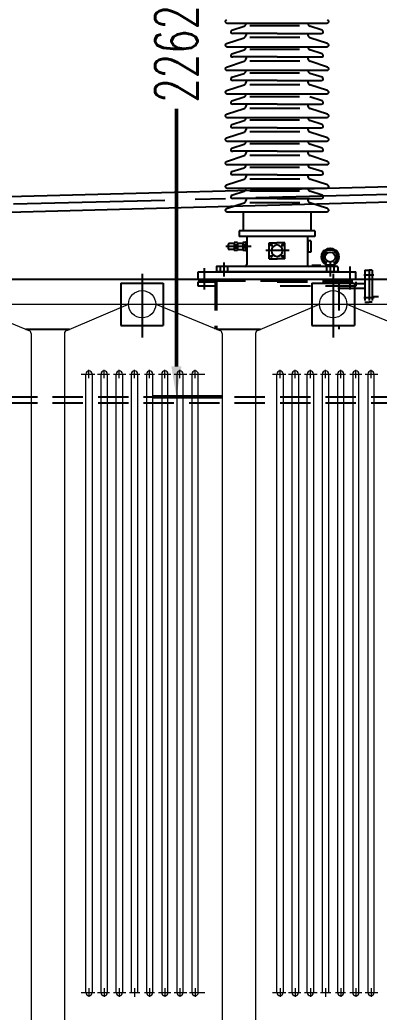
# Model space of a CAD drawing. Header units: inches. Extents: x -283 to 311, y 735 to 1155.
# Drawn here: x -120 to -90.4, y 1002.7 to 1084.5 of the extents above; entities that cross this region are included whole.
import ezdxf

# ---------------------------------------------------------------- set-up
doc = ezdxf.new("R2010")
doc.units = ezdxf.units.IN
doc.header["$LTSCALE"] = 10
for name, pattern in [('CENTER', [2, 1.25, -0.25, 0.25, -0.25]), ('DASHED', [0.75, 0.5, -0.25]), ('DASHED2', [0.375, 0.25, -0.125])]:
    doc.linetypes.add(name, pattern=pattern)
for name, color, linetype, lineweight in [('0粗实线层', 7, 'Continuous', 50), ('1虚线层', 5, 'DASHED', 25), ('2中心线层', 1, 'CENTER', 25)]:
    doc.layers.add(name, color=color, linetype=linetype, lineweight=lineweight)
for name, color, linetype in [('1', 5, 'DASHED2'), ('1轮廓实线层', 7, 'Continuous'), ('2', 2, 'CENTER'), ('2细线层', 4, 'Continuous'), ('3中心线层', 1, 'CENTER'), ('4', 2, 'Continuous')]:
    doc.layers.add(name, color=color, linetype=linetype)
doc.styles.add('TH_GBDIM', font='txt.shx', dxfattribs={"width": 0.67, "bigfont": 'hztxt.shx'})
doc.dimstyles.new('TH_GBDIM', dxfattribs={"dimtxt": 3.5, "dimasz": 2.5, "dimexe": 2, "dimexo": 0, "dimgap": 1.5, "dimtad": 0, "dimdec": 1, "dimlfac": 40, "dimdsep": 46, "dimtxsty": 'TH_GBDIM', "dimcen": 2.5, "dimclrd": 3, "dimclre": 3, "dimclrt": 6, "dimadec": 0, "dimazin": 2, "dimtfac": 0.714286, "dimtdec": 1, "dimtmove": 0, "dimatfit": 3, "dimfxl": 0, "dimtzin": 0, "dimlwd": -1, "dimlwe": -1, "dimarcsym": 0})

# ---------------------------------------------------------------- blocks, each defined once
blk = doc.blocks.new('*D84')
at = {"layer": '0粗实线层', "color": 3}
for p, q in [((-100.101, 1109.962), (-109.077, 1109.962)), ((-107.077, 1107.462), (-107.077, 1086.219)), ((-107.077, 1055.912), (-107.077, 1077.156)), ((-103.308, 1053.412), (-109.077, 1053.412))]:
    blk.add_line(p, q, dxfattribs=at)
for points in [[(-107.494, 1107.462), (-106.661, 1107.462), (-107.077, 1109.962)], [(-107.494, 1055.912), (-106.661, 1055.912), (-107.077, 1053.412)]]:
    blk.add_solid(points, dxfattribs=at)
at = {"layer": 'Defpoints', "color": 0}
for p in [(-100.101, 1109.962), (-107.077, 1053.412), (-103.308, 1053.412)]:
    blk.add_point(p, dxfattribs=at)
at = {"layer": '0粗实线层', "color": 6, "insert": (-107.077, 1081.687), "char_height": 3.5, "attachment_point": 5, "rotation": 90, "style": 'TH_GBDIM'}
blk.add_mtext('2262', dxfattribs=at)

msp = doc.modelspace()

# ---------------------------------------------------------------- linework, layer by layer
at = {"color": 0}
for p, q in [((-102.9129, 1084.224), (-94.6583, 1084.224)), ((-102.4976, 1083.6452), (-101.4919, 1083.9719)), ((-96.939, 1083.9881), (-101.0197, 1083.9881)), ((-95.0736, 1083.6452), (-96.0793, 1083.9719)), ((-102.9554, 1082.5466), (-101.4919, 1083.0221)), ((-98.7856, 1083.3772), (-102.4552, 1083.3772)), ((-101.3338, 1083.3772), (-101.3338, 1083.2398)), ((-96.9138, 1083.0309), (-101.0197, 1083.0309)), ((-98.7856, 1083.3772), (-95.116, 1083.3772)), ((-96.2374, 1083.3772), (-96.2374, 1083.2398)), ((-94.6158, 1082.5466), (-96.0793, 1083.0221)), ((-102.9129, 1082.2787), (-94.6583, 1082.2787)), ((-102.4976, 1081.6999), (-101.4919, 1082.0266)), ((-96.939, 1082.0428), (-101.0197, 1082.0428)), ((-95.0736, 1081.6999), (-96.0793, 1082.0266)), ((-102.9554, 1080.6013), (-101.4919, 1081.0768)), ((-98.7856, 1081.4319), (-102.4552, 1081.4319)), ((-101.3338, 1081.4319), (-101.3338, 1081.2945)), ((-96.9138, 1081.0856), (-101.0197, 1081.0856)), ((-98.7856, 1081.4319), (-95.116, 1081.4319)), ((-96.2374, 1081.4319), (-96.2374, 1081.2945)), ((-94.6158, 1080.6013), (-96.0793, 1081.0768)), ((-102.9129, 1080.3334), (-94.6583, 1080.3334)), ((-102.4976, 1079.7546), (-101.4919, 1080.0813)), ((-98.7856, 1079.4866), (-102.4552, 1079.4866)), ((-101.3338, 1079.4866), (-101.3338, 1079.3492)), ((-96.939, 1080.0975), (-101.0197, 1080.0975)), ((-98.7856, 1079.4866), (-95.116, 1079.4866)), ((-96.2374, 1079.4866), (-96.2374, 1079.3492)), ((-95.0736, 1079.7546), (-96.0793, 1080.0813)), ((-102.9554, 1078.656), (-101.4919, 1079.1315)), ((-96.9138, 1079.1403), (-101.0197, 1079.1403)), ((-94.6158, 1078.656), (-96.0793, 1079.1315)), ((-102.9129, 1078.3881), (-94.6583, 1078.3881)), ((-102.4976, 1077.8093), (-101.4919, 1078.136)), ((-96.939, 1078.1522), (-101.0197, 1078.1522)), ((-95.0736, 1077.8093), (-96.0793, 1078.136)), ((-102.9554, 1076.7107), (-101.4919, 1077.1862)), ((-98.7856, 1077.5413), (-102.4552, 1077.5413)), ((-101.3338, 1077.5413), (-101.3338, 1077.4039)), ((-96.9138, 1077.195), (-101.0197, 1077.195)), ((-98.7856, 1077.5413), (-95.116, 1077.5413)), ((-96.2374, 1077.5413), (-96.2374, 1077.4039)), ((-94.6158, 1076.7107), (-96.0793, 1077.1862)), ((-102.9129, 1076.4428), (-94.6583, 1076.4428)), ((-102.4976, 1075.8639), (-101.4919, 1076.1907)), ((-96.939, 1076.2069), (-101.0197, 1076.2069)), ((-95.0736, 1075.8639), (-96.0793, 1076.1907)), ((-102.9554, 1074.7654), (-101.4919, 1075.2409)), ((-98.7856, 1075.596), (-102.4552, 1075.596)), ((-101.3338, 1075.596), (-101.3338, 1075.4586)), ((-96.9138, 1075.2497), (-101.0197, 1075.2497)), ((-98.7856, 1075.596), (-95.116, 1075.596)), ((-96.2374, 1075.596), (-96.2374, 1075.4586)), ((-94.6158, 1074.7654), (-96.0793, 1075.2409)), ((-102.9129, 1074.4975), (-94.6583, 1074.4975)), ((-102.4976, 1073.9186), (-101.4919, 1074.2454)), ((-98.7856, 1073.6507), (-102.4552, 1073.6507)), ((-101.3338, 1073.6507), (-101.3338, 1073.5133)), ((-96.939, 1074.2616), (-101.0197, 1074.2616)), ((-98.7856, 1073.6507), (-95.116, 1073.6507)), ((-96.2374, 1073.6507), (-96.2374, 1073.5133)), ((-95.0736, 1073.9186), (-96.0793, 1074.2454)), ((-102.9554, 1072.8201), (-101.4919, 1073.2956)), ((-96.9138, 1073.3044), (-101.0197, 1073.3044)), ((-94.6158, 1072.8201), (-96.0793, 1073.2956)), ((-102.9129, 1072.5522), (-94.6583, 1072.5522)), ((-102.4976, 1071.9733), (-101.4919, 1072.3001)), ((-96.939, 1072.3163), (-101.0197, 1072.3163)), ((-95.0736, 1071.9733), (-96.0793, 1072.3001)), ((-102.9554, 1070.8748), (-101.4919, 1071.3503)), ((-98.7856, 1071.7054), (-102.4552, 1071.7054)), ((-101.3338, 1071.7054), (-101.3338, 1071.568)), ((-96.9138, 1071.3591), (-101.0197, 1071.3591)), ((-98.7856, 1071.7054), (-95.116, 1071.7054)), ((-96.2374, 1071.7054), (-96.2374, 1071.568)), ((-94.6158, 1070.8748), (-96.0793, 1071.3503)), ((-102.9129, 1070.6069), (-94.6583, 1070.6069)), ((-102.4976, 1070.028), (-101.4919, 1070.3548)), ((-96.939, 1070.371), (-101.0197, 1070.371)), ((-95.0736, 1070.028), (-96.0793, 1070.3548)), ((-98.7856, 1069.7601), (-102.4552, 1069.7601)), ((-101.3338, 1069.7601), (-101.3338, 1069.6227)), ((-98.7856, 1069.7601), (-95.116, 1069.7601)), ((-96.2374, 1069.7601), (-96.2374, 1069.6227)), ((-102.9554, 1068.9295), (-101.4919, 1069.405)), ((-102.9129, 1068.6616), (-94.6583, 1068.6616)), ((-101.5839, 1068.6616), (-101.5839, 1067.0872)), ((-96.9138, 1069.4138), (-101.0197, 1069.4138)), ((-94.6158, 1068.9295), (-96.0793, 1069.405)), ((-95.9873, 1068.6616), (-95.9873, 1067.0872)), ((-95.6748, 1067.0872), (-101.8964, 1067.0872)), ((-101.8964, 1067.0872), (-101.8964, 1066.6184)), ((-95.6748, 1067.0872), (-95.6748, 1066.6184)), ((-95.6748, 1066.6184), (-101.8964, 1066.6184)), ((-101.284, 1066.6184), (-101.284, 1064.3184)), ((-96.2856, 1066.6184), (-96.2856, 1064.3184)), ((-95.984, 1066.2819), (-96.2856, 1066.2819)), ((-96.2856, 1066.2819), (-96.2856, 1065.343)), ((-96.2412, 1066.2819), (-96.2412, 1065.343)), ((-95.984, 1066.2819), (-95.984, 1065.343)), ((-102.812, 1065.9423), (-102.812, 1065.6618)), ((-102.318, 1066.0536), (-102.7007, 1066.0536)), ((-102.318, 1065.5505), (-102.7007, 1065.5505)), ((-102.318, 1066.1309), (-102.318, 1065.4629)), ((-102.0537, 1066.1309), (-102.318, 1066.1309)), ((-102.0537, 1065.9148), (-102.318, 1065.9148)), ((-102.0537, 1065.6763), (-102.318, 1065.6763)), ((-102.0537, 1065.4629), (-102.318, 1065.4629)), ((-102.0537, 1066.1309), (-102.0537, 1065.4629)), ((-101.6056, 1066.042), (-102.0537, 1066.042)), ((-101.6056, 1065.5248), (-102.0537, 1065.5248)), ((-101.3823, 1065.6817), (-101.6081, 1065.6869)), ((-101.6056, 1066.1309), (-101.6056, 1065.4629)), ((-101.3797, 1066.1309), (-101.6056, 1066.1309)), ((-101.3797, 1065.907), (-101.6056, 1065.907)), ((-101.3797, 1065.4629), (-101.6056, 1065.4629)), ((-101.3797, 1066.1566), (-101.3797, 1065.432)), ((-101.284, 1066.1566), (-101.3797, 1066.1566)), ((-101.284, 1065.432), (-101.3797, 1065.432)), ((-99.4399, 1064.7948), (-99.439, 1066.1142)), ((-99.439, 1066.1142), (-98.7793, 1066.1142)), ((-98.1322, 1066.1142), (-98.7919, 1066.1142)), ((-98.1313, 1064.7948), (-98.1322, 1066.1142)), ((-99.4399, 1064.7948), (-98.7802, 1064.7948)), ((-98.1313, 1064.7948), (-98.791, 1064.7948)), ((-95.984, 1065.343), (-96.2856, 1065.343)), ((-96.2856, 1065.343), (-96.2856, 1065.343)), ((-103.7856, 1064.1119), (-103.7856, 1063.7624)), ((-98.7856, 1064.1622), (-103.7353, 1064.1622)), ((-102.7571, 1064.1622), (-102.9466, 1064.1622)), ((-93.8359, 1064.1622), (-98.7856, 1064.1622)), ((-95.9245, 1064.2326), (-95.9245, 1064.1622)), ((-95.1706, 1064.2326), (-95.9245, 1064.2326)), ((-95.1706, 1064.1622), (-95.1706, 1064.2326)), ((-94.0489, 1064.2552), (-94.7723, 1064.2552)), ((-94.7723, 1064.2552), (-94.7723, 1064.1622)), ((-94.0499, 1064.2556), (-94.0499, 1064.1622)), ((-93.7856, 1064.1119), (-93.7856, 1063.7624)), ((-98.7856, 1063.7122), (-103.7353, 1063.7122)), ((-102.7627, 1063.7122), (-102.9466, 1063.7122)), ((-93.6713, 1063.7122), (-100.6713, 1063.7122)), ((-93.8359, 1063.7122), (-98.7856, 1063.7122)), ((-94.8085, 1063.7122), (-94.6246, 1063.7122))]:
    msp.add_line(p, q, dxfattribs=at)
for p, q in [((-68.0356, 1071.2872), (-174.6377, 1068.478)), ((-174.6377, 1067.228), (-68.0356, 1070.0372)), ((-208.4106, 1063.0997), (-58.6606, 1063.0997)), ((-105.2856, 1063.7122), (-92.2856, 1063.7122)), ((-105.2856, 1063.0122), (-105.2856, 1063.7122)), ((-103.8856, 1063.0122), (-105.2856, 1063.0122)), ((-111.6606, 1062.7872), (-108.1606, 1062.7872)), ((-111.6606, 1062.7872), (-111.6606, 1059.2872)), ((-108.1606, 1062.7872), (-108.1606, 1059.2872)), ((-95.9106, 1062.7872), (-92.4106, 1062.7872)), ((-95.9106, 1062.7872), (-95.9106, 1059.2872)), ((-92.4106, 1062.7872), (-92.4106, 1059.2872)), ((-119.4941, 1058.9747), (-115.897, 1058.9747)), ((-111.6606, 1059.2872), (-108.1606, 1059.2872)), ((-103.7441, 1058.9747), (-100.147, 1058.9747)), ((-95.9106, 1059.2872), (-92.4106, 1059.2872))]:
    msp.add_line(p, q)
at = {"lineweight": 0}
for p, q in [((-124.5356, 1061.0372), (-119.2492, 1058.8745)), ((-116.1191, 1058.8805), (-111.0356, 1061.0372)), ((-108.7856, 1061.0372), (-103.4992, 1058.8745)), ((-100.3691, 1058.8805), (-95.2856, 1061.0372)), ((-93.0356, 1061.0372), (-87.7492, 1058.8745)), ((-119.0582, 1058.6315), (-119.0582, 1000.9428)), ((-116.3079, 1058.625), (-116.3079, 1000.9363)), ((-103.3082, 1058.6315), (-103.3082, 1000.9428)), ((-100.5579, 1058.625), (-100.5579, 1000.9363))]:
    msp.add_line(p, q, dxfattribs=at)
at = {"color": 0}
for centre, radius in [((-99.2507, 1065.9257), 0.0565), ((-98.3205, 1065.9257), 0.0565), ((-99.2513, 1064.9833), 0.0565), ((-98.3199, 1064.9833), 0.0565), ((-94.4062, 1064.9294), 0.4065)]:
    msp.add_circle(centre, radius, dxfattribs=at)
for centre, radius, start, end in [((-102.9129, 1084.3613), 0.1373, 108, 280), ((-94.6583, 1084.3613), 0.1373, 260, 72), ((-102.4552, 1083.5146), 0.1373, 108, 280), ((-101.5627, 1084.1896), 0.2289, 288, 0), ((-96.0086, 1084.1896), 0.2289, 180, 252), ((-95.116, 1083.5146), 0.1373, 260, 72), ((-101.5627, 1083.2398), 0.2289, 288, 0), ((-96.0086, 1083.2398), 0.2289, 180, 252), ((-102.9129, 1082.416), 0.1373, 108, 280), ((-101.5627, 1082.2443), 0.2289, 288, 0), ((-96.0086, 1082.2443), 0.2289, 180, 252), ((-94.6583, 1082.416), 0.1373, 260, 72), ((-102.4552, 1081.5693), 0.1373, 108, 280), ((-101.5627, 1081.2945), 0.2289, 288, 0), ((-96.0086, 1081.2945), 0.2289, 180, 252), ((-95.116, 1081.5693), 0.1373, 260, 72), ((-102.9129, 1080.4707), 0.1373, 108, 280), ((-101.5627, 1080.299), 0.2289, 288, 0), ((-96.0086, 1080.299), 0.2289, 180, 252), ((-94.6583, 1080.4707), 0.1373, 260, 72), ((-102.4552, 1079.624), 0.1373, 108, 280), ((-101.5627, 1079.3492), 0.2289, 288, 0), ((-96.0086, 1079.3492), 0.2289, 180, 252), ((-95.116, 1079.624), 0.1373, 260, 72), ((-102.9129, 1078.5254), 0.1373, 108, 280), ((-94.6583, 1078.5254), 0.1373, 260, 72), ((-102.4552, 1077.6787), 0.1373, 108, 280), ((-101.5627, 1078.3537), 0.2289, 288, 0), ((-95.116, 1077.6787), 0.1373, 260, 72), ((-101.5627, 1077.4039), 0.2289, 288, 0), ((-96.0086, 1077.4039), 0.2289, 180, 252), ((-102.9129, 1076.5801), 0.1373, 108, 280), ((-101.5627, 1076.4084), 0.2289, 288, 0), ((-96.0086, 1076.4084), 0.2289, 180, 252), ((-94.6583, 1076.5801), 0.1373, 260, 72), ((-102.4552, 1075.7334), 0.1373, 108, 280), ((-101.5627, 1075.4586), 0.2289, 288, 0), ((-96.0086, 1075.4586), 0.2289, 180, 252), ((-95.116, 1075.7334), 0.1373, 260, 72), ((-102.9129, 1074.6348), 0.1373, 108, 280), ((-101.5627, 1074.4631), 0.2289, 288, 0), ((-96.0086, 1074.4631), 0.2289, 180, 252), ((-94.6583, 1074.6348), 0.1373, 260, 72), ((-102.4552, 1073.7881), 0.1373, 108, 280), ((-95.116, 1073.7881), 0.1373, 260, 72), ((-102.9129, 1072.6895), 0.1373, 108, 280), ((-101.5627, 1073.5133), 0.2289, 288, 0), ((-96.0086, 1073.5133), 0.2289, 180, 252), ((-94.6583, 1072.6895), 0.1373, 260, 72), ((-102.4552, 1071.8427), 0.1373, 108, 280), ((-101.5627, 1072.5178), 0.2289, 288, 0), ((-96.0086, 1072.5178), 0.2289, 180, 252), ((-95.116, 1071.8427), 0.1373, 260, 72), ((-101.5627, 1071.568), 0.2289, 288, 0), ((-96.0086, 1071.568), 0.2289, 180, 252), ((-102.9129, 1070.7442), 0.1373, 108, 280), ((-101.5627, 1070.5725), 0.2289, 288, 0), ((-96.0086, 1070.5725), 0.2289, 180, 252), ((-94.6583, 1070.7442), 0.1373, 260, 72), ((-102.4552, 1069.8974), 0.1373, 108, 280), ((-101.5627, 1069.6227), 0.2289, 288, 0), ((-96.0086, 1069.6227), 0.2289, 180, 252), ((-95.116, 1069.8974), 0.1373, 260, 72), ((-102.9129, 1068.7989), 0.1373, 108, 280), ((-94.6583, 1068.7989), 0.1373, 260, 72), ((-102.7007, 1065.9423), 0.1113, 90, 180), ((-102.7007, 1065.6618), 0.1113, 180, 270), ((-98.7775, 1065.4545), 0.4712, 90.242136, 269.679755), ((-98.7938, 1065.4545), 0.4712, 270.320245, 89.757864), ((-103.7353, 1064.1119), 0.0503, 90, 180), ((-103.7353, 1063.7624), 0.0503, 180, 270), ((-101.4402, 1064.3184), 0.1563, 270, 0), ((-96.1294, 1064.3184), 0.1563, 180, 270), ((-94.8024, 1064.2652), 0.1113, 0, 59.235501), ((-94.0109, 1064.2652), 0.1113, 120.764499, 180), ((-93.8359, 1064.1119), 0.0503, 0, 90), ((-93.8359, 1063.7624), 0.0503, 270, 0)]:
    msp.add_arc(centre, radius, start, end, dxfattribs=at)
at = {"lineweight": 0}
for centre, start, end in [((-119.3082, 1058.6315), 0, 76.346166), ((-116.0579, 1058.6381), 104.163908, 180), ((-116.0579, 1058.6381), 104.163908, 180), ((-103.5582, 1058.6315), 0, 76.346166), ((-100.3079, 1058.6381), 104.163908, 180), ((-100.3079, 1058.6381), 104.163908, 180)]:
    msp.add_arc(centre, 0.25, start, end, dxfattribs=at)
at = {"layer": '0粗实线层'}
msp.add_arc((-94.4062, 1064.9294), 0.6616, 300.764499, 239.235501, dxfattribs=at)
at = {"layer": '1'}
for p, q in [((-94.1106, 1064.1622), (-94.1106, 1063.7122)), ((-92.7856, 1064.1649), (-92.7856, 1062.2493)), ((-91.5356, 1063.8372), (-91.5356, 1061.2122)), ((-91.5356, 1063.8372), (-91.1856, 1063.8372)), ((-90.9356, 1063.8372), (-91.1856, 1063.8372)), ((-91.1856, 1063.8372), (-91.1856, 1061.2122)), ((-90.9356, 1063.8372), (-90.9356, 1061.2122)), ((-103.8856, 1063.0122), (-103.8856, 1058.9747)), ((-103.8856, 1062.9622), (-98.7856, 1062.9622)), ((-103.7856, 1063.0122), (-103.7856, 1058.9747)), ((-98.7856, 1063.0122), (-92.2856, 1063.0122)), ((-93.7856, 1063.0122), (-93.7856, 1062.8872)), ((-93.6856, 1063.0122), (-93.6856, 1058.9747)), ((-93.6856, 1063.0122), (-93.6856, 1062.8872)), ((-92.2856, 1063.0122), (-92.2856, 1063.7122)), ((-91.6362, 1063.4622), (-90.811, 1063.4622)), ((-105.2856, 1062.8872), (-103.8856, 1062.8872)), ((-105.2856, 1062.5372), (-105.2856, 1062.8872)), ((-103.8856, 1062.5372), (-105.2856, 1062.5372)), ((-98.7856, 1062.8872), (-92.2856, 1062.8872)), ((-92.2856, 1062.5372), (-98.7856, 1062.5372)), ((-91.5356, 1062.3372), (-93.7856, 1062.3372)), ((-92.2856, 1062.8872), (-92.2856, 1062.5372)), ((-91.5356, 1062.7122), (-92.2856, 1062.7122)), ((-91.6362, 1061.5872), (-90.7708, 1061.5872)), ((-79.1606, 1061.6622), (-90.9356, 1061.6622)), ((-91.5356, 1061.2122), (-91.1856, 1061.2122)), ((-90.9356, 1061.2122), (-91.1856, 1061.2122)), ((-207.2856, 1053.4122), (-44.7856, 1053.4122)), ((-207.2856, 1052.9122), (-59.7856, 1052.9122))]:
    msp.add_line(p, q, dxfattribs=at)
at = {"layer": '1虚线层'}
for p, q in [((-103.4606, 1064.1622), (-103.4606, 1063.7122)), ((-102.8606, 1064.1622), (-102.8606, 1063.7122)), ((-94.7106, 1064.1622), (-94.7106, 1063.7122))]:
    msp.add_line(p, q, dxfattribs=at)
at = {"layer": '1轮廓实线层', "lineweight": 0}
for centre in [(-109.9106, 1061.0372), (-94.1606, 1061.0372)]:
    msp.add_circle(centre, 1.125, dxfattribs=at)
at = {"layer": '2'}
for p, q in [((-109.9106, 1063.5563), (-109.9106, 1058.3102)), ((-94.1606, 1063.5563), (-94.1606, 1058.3102))]:
    msp.add_line(p, q, dxfattribs=at)
at = {"layer": '2中心线层'}
for p, q in [((-68.0356, 1070.6622), (-174.6377, 1067.853)), ((-100.9205, 1065.7952), (-102.9951, 1065.7952)), ((-97.7882, 1065.4755), (-99.6958, 1065.4755)), ((-103.1606, 1064.4844), (-103.1606, 1063.3394)), ((-94.4106, 1064.4844), (-94.4106, 1063.3394))]:
    msp.add_line(p, q, dxfattribs=at)
at = {"layer": '2细线层', "color": 0, "lineweight": 0}
for p, q in [((-114.5432, 1004.2866), (-114.5432, 1055.2878)), ((-114.0297, 1055.3183), (-114.0279, 1004.2866)), ((-113.2932, 1004.2866), (-113.2932, 1055.2878)), ((-112.7779, 1055.2878), (-112.7779, 1004.2866)), ((-112.0432, 1004.2866), (-112.0432, 1055.2878)), ((-111.5279, 1055.2878), (-111.5279, 1004.2866)), ((-110.7933, 1004.2866), (-110.7933, 1055.2878)), ((-110.2779, 1055.2878), (-110.2779, 1004.2866)), ((-109.5433, 1055.2878), (-109.5433, 1004.2866)), ((-109.028, 1004.2866), (-109.028, 1055.2878)), ((-108.2933, 1055.2878), (-108.2933, 1004.2866)), ((-107.778, 1004.2866), (-107.778, 1055.2878)), ((-107.0433, 1055.2878), (-107.0433, 1004.2866)), ((-106.528, 1004.2866), (-106.528, 1055.2878)), ((-105.7934, 1055.2878), (-105.7934, 1004.2866)), ((-105.278, 1004.2866), (-105.278, 1055.2878)), ((-98.7932, 1004.2866), (-98.7932, 1055.2878)), ((-98.2797, 1055.3183), (-98.2779, 1004.2866)), ((-97.5432, 1004.2866), (-97.5432, 1055.2878)), ((-97.0279, 1055.2878), (-97.0279, 1004.2866)), ((-96.2932, 1004.2866), (-96.2932, 1055.2878)), ((-95.7779, 1055.2878), (-95.7779, 1004.2866)), ((-95.0433, 1004.2866), (-95.0433, 1055.2878)), ((-94.5279, 1055.2878), (-94.5279, 1004.2866)), ((-93.7933, 1055.2878), (-93.7933, 1004.2866)), ((-93.278, 1004.2866), (-93.278, 1055.2878)), ((-92.5433, 1055.2878), (-92.5433, 1004.2866)), ((-92.028, 1004.2866), (-92.028, 1055.2878)), ((-91.2933, 1055.2878), (-91.2933, 1004.2866)), ((-90.778, 1004.2866), (-90.778, 1055.2878))]:
    msp.add_line(p, q, dxfattribs=at)
for centre, start, end in [((-114.2855, 1055.2878), 0, 180), ((-113.0355, 1055.2878), 0, 180), ((-111.7856, 1055.2878), 0, 180), ((-110.5356, 1055.2878), 0, 180), ((-109.2856, 1055.2878), 0, 180), ((-108.0356, 1055.2878), 0, 180), ((-106.7857, 1055.2878), 0, 180), ((-105.5357, 1055.2878), 0, 180), ((-98.5355, 1055.2878), 0, 180), ((-97.2855, 1055.2878), 0, 180), ((-96.0356, 1055.2878), 0, 180), ((-94.7856, 1055.2878), 0, 180), ((-93.5356, 1055.2878), 0, 180), ((-92.2856, 1055.2878), 0, 180), ((-91.0357, 1055.2878), 0, 180), ((-114.2855, 1004.2866), 180, 0), ((-113.0355, 1004.2866), 180, 0), ((-111.7856, 1004.2866), 180, 0), ((-109.2856, 1004.2866), 180, 0), ((-108.0356, 1004.2866), 180, 0), ((-106.7857, 1004.2866), 180, 0), ((-105.5357, 1004.2866), 180, 0), ((-98.5355, 1004.2866), 180, 0), ((-97.2855, 1004.2866), 180, 0), ((-96.0356, 1004.2866), 180, 0), ((-93.5356, 1004.2866), 180, 0), ((-92.2856, 1004.2866), 180, 0), ((-91.0357, 1004.2866), 180, 0)]:
    msp.add_arc(centre, 0.2577, start, end, dxfattribs=at)
at = {"layer": '3中心线层'}
msp.add_line((-104.7856, 1064.0192), (-104.7856, 1062.2493), dxfattribs=at)
at = {"layer": '4', "color": 1, "lineweight": 0}
for p, q in [((-209.1606, 1061.0372), (-57.9106, 1061.0372)), ((-114.2855, 1054.9355), (-114.2855, 1055.6401)), ((-113.0355, 1054.9355), (-113.0355, 1055.6401)), ((-111.7856, 1054.9355), (-111.7856, 1055.6401)), ((-110.5356, 1054.9355), (-110.5356, 1055.6401)), ((-109.2856, 1054.9355), (-109.2856, 1055.6401)), ((-108.0356, 1054.9355), (-108.0356, 1055.6401)), ((-106.7857, 1054.9355), (-106.7857, 1055.6401)), ((-105.5357, 1054.9355), (-105.5357, 1055.6401)), ((-98.5355, 1054.9355), (-98.5355, 1055.6401)), ((-97.2855, 1054.9355), (-97.2855, 1055.6401)), ((-96.0356, 1054.9355), (-96.0356, 1055.6401)), ((-94.7856, 1054.9355), (-94.7856, 1055.6401)), ((-93.5356, 1054.9355), (-93.5356, 1055.6401)), ((-92.2856, 1054.9355), (-92.2856, 1055.6401)), ((-91.0357, 1054.9355), (-91.0357, 1055.6401)), ((-114.9182, 1055.2878), (-113.7967, 1055.2878)), ((-113.5943, 1055.2878), (-112.5826, 1055.2878)), ((-112.2646, 1055.2878), (-111.236, 1055.2878)), ((-110.947, 1055.2878), (-110.0928, 1055.2878)), ((-109.717, 1055.2878), (-108.8787, 1055.2878)), ((-108.5463, 1055.2878), (-107.5475, 1055.2878)), ((-107.2729, 1055.2878), (-106.2322, 1055.2878)), ((-106.0009, 1055.2878), (-104.7223, 1055.2878)), ((-99.1682, 1055.2878), (-98.0467, 1055.2878)), ((-97.8443, 1055.2878), (-96.8326, 1055.2878)), ((-96.5146, 1055.2878), (-95.486, 1055.2878)), ((-95.197, 1055.2878), (-94.3428, 1055.2878)), ((-93.967, 1055.2878), (-93.1287, 1055.2878)), ((-92.7963, 1055.2878), (-91.7975, 1055.2878)), ((-91.5229, 1055.2878), (-90.4822, 1055.2878)), ((-114.9182, 1004.2866), (-113.7967, 1004.2866)), ((-114.2855, 1004.6389), (-114.2855, 1003.9343)), ((-113.5943, 1004.2866), (-112.5826, 1004.2866)), ((-113.0355, 1004.6389), (-113.0355, 1003.9343)), ((-112.2646, 1004.2866), (-111.236, 1004.2866)), ((-111.7856, 1004.6389), (-111.7856, 1003.9343)), ((-110.947, 1004.2866), (-110.0928, 1004.2866)), ((-110.5356, 1004.6389), (-110.5356, 1003.9343)), ((-109.717, 1004.2866), (-108.8787, 1004.2866)), ((-109.2856, 1004.6389), (-109.2856, 1003.9343)), ((-108.5463, 1004.2866), (-107.5475, 1004.2866)), ((-108.0356, 1004.6389), (-108.0356, 1003.9343)), ((-107.2729, 1004.2866), (-106.2322, 1004.2866)), ((-106.7857, 1004.6389), (-106.7857, 1003.9343)), ((-106.0009, 1004.2866), (-104.7223, 1004.2866)), ((-105.5357, 1004.6389), (-105.5357, 1003.9343)), ((-99.1682, 1004.2866), (-98.0467, 1004.2866)), ((-98.5355, 1004.6389), (-98.5355, 1003.9343)), ((-97.8443, 1004.2866), (-96.8326, 1004.2866)), ((-97.2855, 1004.6389), (-97.2855, 1003.9343)), ((-96.5146, 1004.2866), (-95.486, 1004.2866)), ((-96.0356, 1004.6389), (-96.0356, 1003.9343)), ((-95.197, 1004.2866), (-94.3428, 1004.2866)), ((-94.7856, 1004.6389), (-94.7856, 1003.9343)), ((-93.967, 1004.2866), (-93.1287, 1004.2866)), ((-93.5356, 1004.6389), (-93.5356, 1003.9343)), ((-92.7963, 1004.2866), (-91.7975, 1004.2866)), ((-92.2856, 1004.6389), (-92.2856, 1003.9343)), ((-91.5229, 1004.2866), (-90.4822, 1004.2866)), ((-91.0357, 1004.6389), (-91.0357, 1003.9343))]:
    msp.add_line(p, q, dxfattribs=at)

# ---------------------------------------------------------------- dimensions: what is measured, and where the dimension line sits
at = {"layer": '0粗实线层'}
dim = msp.add_linear_dim(base=(-107.0773, 1053.4122), p1=(-100.1007, 1109.9622), p2=(-103.3082, 1053.4122), angle=90, dimstyle='TH_GBDIM', dxfattribs=at)
dim.commit()
dim.dimension.update_dxf_attribs({"geometry": '*D84', "text_midpoint": (-107.0773, 1081.6872)})

doc.saveas('drawing.dxf')
